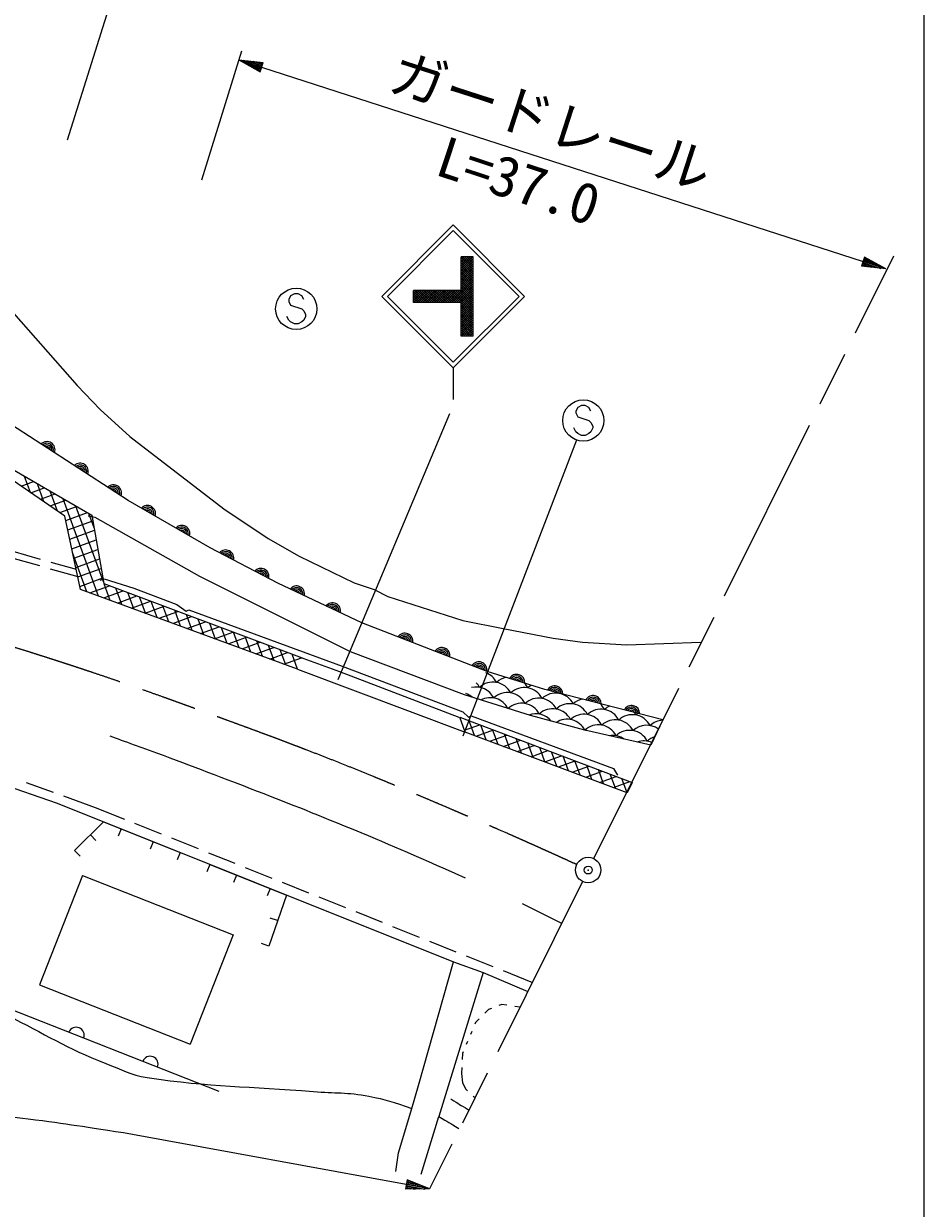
# Model space of a CAD drawing. Units: millimetres, scale not verified. Extents: x 40000 to 680000, y 20000 to 380000.
# Drawn here: x 522262 to 579000, y 243443 to 318074 of the extents above; entities that cross this region are included whole.
import ezdxf
from ezdxf.enums import TextEntityAlignment as Align

# ---------------------------------------------------------------- set-up
doc = ezdxf.new("R2010")
doc.units = ezdxf.units.MM
doc.header["$LTSCALE"] = 1000
doc.header["$PDMODE"] = 32
doc.header["$PDSIZE"] = 500
doc.linetypes.add('CHAIN', pattern=[18.5, 12, -1.5, 3.5, -1.5])
for name, color, linetype, lineweight in [('M-BGD', 7, 'Continuous', 13), ('M-BMK', 2, 'CHAIN', 13), ('M-BMK-SRVR', 3, 'Continuous', 13), ('M-STR-HTXT', 7, 'Continuous', 13), ('M-STR-STRC', 7, 'Continuous', 13), ('M-STR-STRD', 7, 'Continuous', 13), ('M-TTL-BAND', 7, 'Continuous', 13)]:
    doc.layers.add(name, color=color, linetype=linetype, lineweight=lineweight)
doc.layers.add('M-OTRS', color=6, linetype='Continuous')
doc.styles.add('ＭＳ ゴシック', font='')
doc.styles.get('ＭＳ ゴシック').set_extended_font_data('MS Gothic')

msp = doc.modelspace()

# ---------------------------------------------------------------- linework, layer by layer
at = {"layer": 'M-BGD'}
for p, q in [((521150, 300369), (525637, 295289)), ((525637, 295289), (527076, 293765)), ((524860, 287050), (515354, 293576)), ((515354, 293576), (526554, 287106)), ((527076, 293765), (528939, 292072)), ((528939, 292072), (534866, 287500)), ((522101, 288945), (522880, 289228)), ((522689, 288541), (522321, 289552)), ((522709, 288527), (523558, 288837)), ((523540, 287957), (523129, 289084)), ((523316, 288110), (524236, 288445)), ((524391, 287372), (523938, 288617)), ((526979, 282016), (524746, 288150)), ((523924, 287693), (524914, 288053)), ((524532, 287276), (525593, 287662)), ((527290, 282918), (525555, 287683)), ((534866, 287500), (537660, 285637)), ((525833, 282438), (524860, 287050)), ((524918, 286777), (526271, 287270)), ((525043, 286184), (526615, 286757)), ((526314, 287077), (526738, 286992)), ((526694, 286309), (526363, 287216)), ((526554, 287106), (527311, 282798)), ((526738, 286992), (533342, 283267)), ((525168, 285592), (526720, 286157)), ((525293, 284999), (526826, 285556)), ((537660, 285637), (539607, 284537)), ((521521, 284427), (523252, 283933)), ((521567, 284841), (523298, 284348)), ((526242, 282287), (525345, 284751)), ((525418, 284406), (526931, 284956)), ((525543, 283813), (527037, 284356)), ((539607, 284537), (543078, 282843)), ((523925, 283740), (525663, 283244)), ((523971, 284157), (525566, 283703)), ((525668, 283220), (527142, 283756)), ((525793, 282627), (527248, 283156)), ((527076, 283013), (527330, 283097)), ((527330, 283097), (529193, 282505)), ((533342, 283267), (542824, 278525)), ((539512, 277404), (525833, 282438)), ((526428, 282219), (527659, 282667)), ((527300, 281898), (528523, 282343)), ((527311, 282798), (539798, 278113)), ((527716, 281745), (527337, 282788)), ((528454, 281473), (528076, 282510)), ((529191, 281202), (528816, 282233)), ((529193, 282505), (531902, 281489)), ((543078, 282843), (544348, 282420)), ((544348, 282420), (545195, 281997)), ((528172, 281577), (529386, 282019)), ((529045, 281256), (530250, 281695)), ((529928, 280931), (529555, 281956)), ((529917, 280935), (531114, 281371)), ((530665, 280660), (530295, 281678)), ((531403, 280388), (531034, 281401)), ((531902, 281489), (532495, 281065)), ((545195, 281997), (549936, 280473)), ((530789, 280614), (531978, 281047)), ((531662, 280293), (532842, 280723)), ((532140, 280117), (531774, 281123)), ((532495, 281065), (532664, 281150)), ((532877, 279846), (532513, 280846)), ((532664, 281150), (542316, 277594)), ((532534, 279972), (533706, 280399)), ((533614, 279574), (533253, 280569)), ((533406, 279651), (534570, 280074)), ((534352, 279303), (533992, 280291)), ((535089, 279032), (534731, 280014)), ((549936, 280473), (552476, 279965)), ((552476, 279965), (555609, 279372)), ((534279, 279330), (535434, 279750)), ((535151, 279009), (536298, 279426)), ((535826, 278760), (535471, 279737)), ((536563, 278489), (536210, 279459)), ((537301, 278218), (536950, 279182)), ((555609, 279372), (557472, 279118)), ((536023, 278688), (537162, 279102)), ((536896, 278367), (538026, 278778)), ((538038, 277946), (537689, 278904)), ((537768, 278046), (538890, 278454)), ((538775, 277675), (538429, 278627)), ((542824, 278525), (550021, 275816)), ((557472, 279118), (560266, 278949)), ((560266, 278949), (564922, 279118)), ((538640, 277725), (539754, 278130)), ((539512, 277404), (539168, 278350)), ((539607, 278187), (542147, 277255)), ((539512, 277404), (550073, 273447)), ((542147, 277255), (549682, 274377)), ((542316, 277594), (549936, 274715)), ((549936, 274715), (550275, 274377)), ((550073, 273447), (549728, 274387)), ((549728, 274387), (560588, 270279)), ((550079, 273579), (550988, 273910)), ((550275, 274377), (550444, 274461)), ((550665, 273225), (550325, 274161)), ((550444, 274461), (559419, 271159)), ((560275, 269628), (550073, 273447)), ((550762, 273189), (551849, 273584)), ((551405, 272949), (551065, 273881)), ((551627, 272865), (552709, 273259)), ((552144, 272672), (551806, 273601)), ((552883, 272395), (552546, 273321)), ((552492, 272542), (553569, 272934)), ((553622, 272118), (553287, 273041)), ((553357, 272218), (554430, 272608)), ((554362, 271842), (554027, 272761)), ((555101, 271565), (554768, 272481)), ((554222, 271894), (555290, 272283)), ((555086, 271570), (556150, 271958)), ((555840, 271288), (555508, 272200)), ((556579, 271012), (556248, 271920)), ((555951, 271247), (557011, 271632)), ((556816, 270923), (557871, 271307)), ((557318, 270735), (556989, 271640)), ((557681, 270599), (558731, 270981)), ((558058, 270458), (557729, 271360)), ((558797, 270181), (558470, 271080)), ((559419, 271159), (559673, 270736)), ((519541, 270651), (524367, 268958)), ((522423, 270268), (524116, 269657)), ((558546, 270275), (559591, 270656)), ((559536, 269905), (559210, 270800)), ((559410, 269952), (560452, 270331)), ((560275, 269628), (559951, 270520)), ((560588, 270279), (560275, 269628)), ((524367, 268958), (549344, 258967)), ((524774, 269419), (526758, 268703)), ((526758, 268703), (528602, 267965)), ((529252, 267705), (530923, 267036)), ((531573, 266776), (533244, 266108)), ((533894, 265848), (535565, 265179)), ((536215, 264919), (537886, 264250)), ((538536, 263990), (540207, 263321)), ((540857, 263061), (542528, 262392)), ((543178, 262132), (544849, 261464)), ((545499, 261203), (547171, 260535)), ((547820, 260275), (549492, 259606)), ((550141, 259346), (551813, 258677)), ((547142, 251178), (549344, 258967)), ((551206, 258290), (548412, 249231)), ((549344, 258967), (551206, 258290)), ((551206, 258290), (554020, 257102)), ((552463, 258417), (554307, 257679)), ((534580, 250806), (516568, 257894)), ((551729, 256041), (551549, 255974)), ((552377, 256285), (552197, 256217)), ((552704, 256233), (552377, 256285)), ((553524, 256105), (553198, 256156)), ((550963, 255388), (550730, 255155)), ((551549, 255974), (551316, 255741)), ((550490, 254587), (550412, 254403)), ((550730, 255155), (550684, 255047)), ((550217, 253942), (550139, 253758)), ((549899, 253189), (549883, 252818)), ((549944, 253297), (549899, 253189)), ((549862, 252318), (549847, 251946)), ((549847, 251946), (549909, 251356)), ((546719, 249739), (547142, 251178)), ((549909, 251356), (550106, 250941)), ((550106, 250941), (550214, 250844)), ((550586, 250511), (550695, 250414)), ((545872, 246945), (546719, 249739)), ((547312, 245590), (548412, 249231)), ((545703, 245759), (545872, 246945))]:
    msp.add_line(p, q, dxfattribs=at)
for points in [[(534005, 285047), (528847, 288041), (521083, 293077), (515825, 296423)], [(543571, 280331), (538269, 282819), (534005, 285047)], [(562524, 274227), (555086, 276128), (551470, 277272), (543571, 280331)]]:
    msp.add_lwpolyline(points, dxfattribs=at)
for centre, radius, start, end in [((523722, 291231), 512, 339.71242, 134.35165), ((523722, 291231), 410, 342.95771, 131.10635), ((523722, 291231), 308, 348.49216, 125.57191), ((523722, 291231), 205, 0.31542, 113.74864), ((525819, 289871), 512, 339.71242, 134.35165), ((525819, 289871), 410, 342.95771, 131.10635), ((525819, 289871), 308, 348.49216, 125.57191), ((525819, 289871), 205, 0.31542, 113.74864), ((527917, 288511), 512, 339.71242, 134.35165), ((527917, 288511), 410, 342.95771, 131.10635), ((527917, 288511), 308, 348.49216, 125.57191), ((527917, 288511), 205, 0.31542, 113.74864), ((530057, 287209), 512, 342.54933, 137.18857), ((530057, 287209), 410, 345.79463, 133.94327), ((530057, 287209), 308, 351.32908, 128.40882), ((530057, 287209), 205, 3.15234, 116.58556), ((532219, 285954), 512, 342.54933, 137.18857), ((532219, 285954), 410, 345.79463, 133.94327), ((532219, 285954), 308, 351.32908, 128.40882), ((532219, 285954), 205, 3.15234, 116.58556), ((534988, 284407), 512, 345.08893, 139.72816), ((534988, 284407), 410, 348.33423, 136.48287), ((534988, 284407), 308, 353.86867, 130.94842), ((534988, 284407), 205, 5.69194, 119.12516), ((537204, 283249), 512, 345.08893, 139.72816), ((537204, 283249), 410, 348.33423, 136.48287), ((537204, 283249), 308, 353.86867, 130.94842), ((537204, 283249), 205, 5.69194, 119.12516), ((539450, 282141), 512, 347.53843, 142.17766), ((539450, 282141), 410, 350.78372, 138.93236), ((539450, 282141), 308, 356.31817, 133.39792), ((539450, 282141), 205, 8.14143, 121.57465), ((541713, 281079), 512, 347.53843, 142.17766), ((541713, 281079), 410, 350.78372, 138.93236), ((541713, 281079), 308, 356.31817, 133.39792), ((541713, 281079), 205, 8.14143, 121.57465), ((546272, 279164), 512, 351.50968, 146.14892), ((546272, 279164), 410, 354.75498, 142.90362), ((546272, 279164), 308, 0.28943, 137.36917), ((546272, 279164), 205, 12.11269, 125.54591), ((548603, 278261), 512, 351.50968, 146.14892), ((548603, 278261), 410, 354.75498, 142.90362), ((548603, 278261), 308, 0.28943, 137.36917), ((548603, 278261), 205, 12.11269, 125.54591), ((550934, 277359), 512, 351.50968, 146.14892), ((550934, 277359), 410, 354.75498, 142.90362), ((550934, 277359), 308, 0.28943, 137.36917), ((550934, 277359), 205, 12.11269, 125.54591), ((550934, 276013), 1250, 26.8699, 69.03451), ((552903, 275666), 1250, 100.91598, 133.1301), ((553314, 276571), 512, 355.12639, 149.76562), ((553314, 276571), 410, 358.37169, 146.52033), ((550760, 275028), 1250, 26.8699, 103.38404), ((549862, 275694), 1250, 26.8699, 43.37425), ((551832, 275347), 1250, 26.8699, 133.1301), ((553801, 275000), 1250, 26.8699, 133.1301), ((553314, 276571), 308, 3.90614, 140.98588), ((553314, 276571), 205, 15.7294, 129.16262), ((552903, 275666), 1250, 26.8699, 43.97604), ((554873, 275319), 1250, 120.47685, 133.1301), ((555714, 275851), 512, 358.34516, 152.98439), ((555714, 275851), 410, 1.59046, 149.7391), ((555714, 275851), 308, 7.1249, 144.20465), ((549688, 274710), 1250, 48.08867, 69.83871), ((551658, 274362), 1250, 27.07222, 117.93068), ((552730, 274681), 1250, 26.8699, 133.1301), ((554699, 274334), 1250, 26.8699, 133.1301), ((555771, 274653), 1250, 26.8699, 133.1301), ((555714, 275851), 205, 18.94817, 132.38139), ((554873, 275319), 1250, 26.8699, 27.69327), ((556842, 274971), 1250, 132.39696, 133.1301), ((557740, 274305), 1250, 103.17413, 133.1301), ((558136, 275232), 512, 358.34516, 152.98439), ((558136, 275232), 410, 1.59046, 149.7391), ((558136, 275232), 308, 7.1249, 144.20465), ((558136, 275232), 205, 18.94817, 132.38139), ((553628, 274015), 1250, 26.8699, 132.96429), ((552556, 273696), 1250, 66.2052, 78.7977), ((555597, 273668), 1250, 26.8699, 133.1301), ((556669, 273986), 1250, 26.8699, 133.1301), ((558638, 273639), 1250, 26.8699, 133.1301), ((557740, 274305), 1250, 26.8699, 48.15543), ((559710, 273958), 1250, 115.66975, 133.1301), ((560558, 274613), 512, 358.34516, 152.98439), ((560558, 274613), 410, 1.59046, 149.7391), ((560558, 274613), 308, 7.1249, 144.20465), ((560558, 274613), 205, 18.94817, 132.38139), ((559710, 273958), 1250, 26.8699, 35.65981), ((554526, 273349), 1250, 38.83221, 110.76538), ((556495, 273002), 1250, 26.8699, 123.10378), ((557567, 273320), 1250, 26.8699, 133.1301), ((558465, 272654), 1250, 26.8699, 133.1301), ((559536, 272973), 1250, 26.8699, 133.1301), ((560608, 273292), 1250, 26.8699, 133.1301), ((561680, 273611), 1250, 125.49596, 133.1301), ((562578, 272945), 1250, 93.22641, 133.1301), ((557393, 272336), 1250, 74.45037, 80), ((559363, 271988), 1250, 54.35242, 100.09795), ((560434, 272307), 1250, 26.8699, 133.1301), ((561506, 272626), 1250, 53.75509, 133.1301), ((561332, 271641), 1250, 65.80013, 109.66952), ((562404, 271960), 1250, 108.02787, 133.1301), ((525574, 254350), 500, 338.52102, 158.52102), ((530227, 252519), 500, 338.52102, 158.52102)]:
    msp.add_arc(centre, radius, start, end, dxfattribs=at)
msp.add_open_spline([(515223, 256089), (515575, 256345), (515687, 256430), (516014, 256600), (516307, 256753), (516469, 256870), (516794, 256932), (517428, 257052), (517830, 257160), (518445, 256966), (519589, 256606), (520123, 256140), (521201, 255613), (523637, 254421), (524905, 253530), (527441, 252569), (528444, 252190), (528980, 251848), (530040, 251686), (534097, 251065), (536422, 251149), (540512, 250801), (541878, 250685), (542665, 250769), (544010, 250501), (545088, 250286), (545495, 250164), (546719, 249739)], degree=3, knots=[0, 0, 0, 0, 1, 1, 1, 2, 2, 2, 3, 3, 3, 4, 4, 4, 5, 5, 5, 6, 6, 6, 7, 7, 7, 8, 8, 8, 9, 9, 9, 9], dxfattribs=at)
for points in [[(549174, 250331), (549725, 249993), (549725, 249993), (550275, 249654)], [(548412, 249231), (549047, 248850), (549047, 248850), (549682, 248469)]]:
    msp.add_open_spline(points, degree=3, dxfattribs=at)
at = {"layer": 'M-BMK'}
for p, q in [((558182, 265471), (577074, 303447)), ((557469, 264039), (547836, 244664))]:
    msp.add_line(p, q, dxfattribs=at)
msp.add_open_spline([(462646, 291595), (465191, 291272), (465831, 291189), (467872, 290923), (470713, 290554), (472307, 290369), (475141, 289956), (476938, 289694), (477938, 289507), (479727, 289198), (482435, 288730), (483950, 288452), (486649, 287930), (489016, 287471), (490337, 287184), (492692, 286667), (495743, 285998), (497446, 285596), (500482, 284858), (503141, 284213), (504622, 283817), (507258, 283084), (513279, 281410), (516630, 280395), (522589, 278513), (527509, 276959), (530230, 275973), (535076, 274202), (540654, 272164), (543746, 270926), (549207, 268592), (552308, 267266), (553321, 266832), (557108, 265108)], degree=3, knots=[0, 0, 0, 0, 1, 1, 1, 2, 2, 2, 3, 3, 3, 4, 4, 4, 5, 5, 5, 6, 6, 6, 7, 7, 7, 8, 8, 8, 9, 9, 9, 10, 10, 10, 11, 11, 11, 11], dxfattribs=at)
at = {"layer": 'M-BMK-SRVR'}
msp.add_circle((557825, 264755), 800, dxfattribs=at)
at = {"layer": 'M-OTRS'}
msp.add_point((557825, 264755), dxfattribs=at)
at = {"layer": 'M-STR-HTXT'}
for p, q in [((525022, 310755), (527614, 318973)), ((533476, 308245), (535995, 316361)), ((535820, 315797), (537155, 315050)), ((535820, 315797), (537339, 315621)), ((535820, 315797), (537247, 315336)), ((537265, 315393), (536124, 315762)), ((536428, 315727), (537284, 315450)), ((537302, 315507), (536731, 315692)), ((537229, 315279), (536087, 315648)), ((536354, 315498), (537210, 315222)), ((537192, 315164), (536621, 315349)), ((536888, 315200), (537173, 315107)), ((537035, 315656), (537321, 315564)), ((537155, 315050), (537339, 315621)), ((537247, 315336), (575141, 303082)), ((575233, 303367), (575049, 302796)), ((575123, 303025), (576264, 302655)), ((576568, 302620), (575141, 303082)), ((575160, 303139), (576301, 302770)), ((576034, 302919), (575178, 303196)), ((575196, 303253), (575767, 303068)), ((575500, 303218), (575215, 303310)), ((576568, 302620), (575233, 303367)), ((576568, 302620), (575049, 302796)), ((575353, 302761), (575067, 302853)), ((575086, 302911), (575657, 302726)), ((575961, 302691), (575104, 302968)), ((546360, 244935), (529126, 248103)), ((546414, 245230), (546306, 244640)), ((547224, 244654), (546339, 244817)), ((546349, 244876), (547530, 244659)), ((547836, 244664), (546360, 244935)), ((546371, 244994), (547551, 244777)), ((547267, 244890), (546382, 245053)), ((546393, 245112), (546983, 245004)), ((546699, 245117), (546404, 245171)), ((547836, 244664), (546414, 245230)), ((547836, 244664), (546306, 244640)), ((546612, 244645), (546317, 244699)), ((546328, 244758), (546918, 244650))]:
    msp.add_line(p, q, dxfattribs=at)
msp.add_open_spline([(529126, 248103), (525948, 248593), (525121, 248728), (522545, 249060), (520595, 249312), (519501, 249444), (517545, 249653), (515212, 249902), (513905, 250051), (511565, 250238), (509605, 250393), (508505, 250472), (506540, 250540), (505065, 250592), (504238, 250582), (502763, 250595), (499900, 250619), (498982, 250592), (495433, 250542)], degree=3, knots=[0, 0, 0, 0, 1, 1, 1, 2, 2, 2, 3, 3, 3, 4, 4, 4, 5, 5, 5, 6, 6, 6, 6], dxfattribs=at)
at = {"layer": 'M-STR-STRC'}
for p, q in [((544821, 300892), (549321, 305392)), ((553821, 300891), (549321, 305392)), ((545174, 300892), (549321, 305038)), ((553468, 300891), (549321, 305038)), ((550570, 303391), (549820, 303391)), ((549820, 301266), (549820, 303391)), ((549820, 302649), (550562, 303391)), ((549820, 302790), (550421, 303391)), ((549820, 302932), (550279, 303391)), ((549820, 303073), (550138, 303391)), ((549820, 303215), (549996, 303391)), ((549820, 303356), (549855, 303391)), ((550570, 302567), (549820, 303317)), ((549820, 302508), (550570, 303258)), ((550570, 302425), (549820, 303175)), ((549820, 302366), (550570, 303116)), ((550570, 302284), (549820, 303034)), ((550570, 302708), (549887, 303391)), ((550570, 302850), (550029, 303391)), ((550570, 302991), (550170, 303391)), ((550570, 303132), (550312, 303391)), ((550570, 303274), (550453, 303391)), ((550570, 298391), (550570, 303391)), ((549820, 302225), (550570, 302975)), ((550570, 302142), (549820, 302892)), ((549820, 302083), (550570, 302833)), ((550570, 302001), (549820, 302751)), ((549820, 301942), (550570, 302692)), ((550570, 301860), (549820, 302610)), ((549820, 301801), (550570, 302551)), ((550570, 301718), (549820, 302468)), ((549820, 301659), (550570, 302409)), ((550570, 301577), (549820, 302327)), ((549820, 301518), (550570, 302268)), ((549101, 300516), (550570, 301985)), ((549243, 300516), (550570, 301843)), ((549384, 300516), (550570, 301702)), ((549526, 300516), (550570, 301561)), ((550570, 301435), (549820, 302185)), ((549820, 301376), (550570, 302126)), ((550570, 301294), (549820, 302044)), ((550570, 301153), (549820, 301903)), ((550570, 301011), (549820, 301761)), ((550570, 300870), (549820, 301620)), ((539078, 300935), (538959, 300699)), ((539314, 301053), (539078, 300935)), ((539550, 301053), (539314, 301053)), ((539787, 300935), (539550, 301053)), ((539905, 300699), (539787, 300935)), ((544821, 300892), (549321, 296391)), ((545174, 300892), (549321, 296745)), ((546820, 300516), (546820, 301266)), ((549820, 301266), (546820, 301266)), ((546820, 300639), (547447, 301266)), ((546820, 300780), (547306, 301266)), ((546820, 300922), (547164, 301266)), ((546820, 301063), (547023, 301266)), ((546820, 301205), (546881, 301266)), ((547530, 300516), (546820, 301226)), ((547389, 300516), (546820, 301084)), ((547247, 300516), (546820, 300943)), ((547106, 300516), (546820, 300801)), ((546839, 300516), (547589, 301266)), ((547671, 300516), (546921, 301266)), ((546980, 300516), (547730, 301266)), ((547813, 300516), (547063, 301266)), ((547121, 300516), (547871, 301266)), ((547954, 300516), (547204, 301266)), ((547263, 300516), (548013, 301266)), ((548096, 300516), (547346, 301266)), ((547404, 300516), (548154, 301266)), ((548237, 300516), (547487, 301266)), ((547546, 300516), (548296, 301266)), ((548378, 300516), (547628, 301266)), ((547687, 300516), (548437, 301266)), ((548520, 300516), (547770, 301266)), ((547828, 300516), (548578, 301266)), ((548661, 300516), (547911, 301266)), ((547970, 300516), (548720, 301266)), ((548803, 300516), (548053, 301266)), ((548111, 300516), (548861, 301266)), ((548944, 300516), (548194, 301266)), ((548253, 300516), (549003, 301266)), ((549086, 300516), (548336, 301266)), ((548394, 300516), (549144, 301266)), ((549227, 300516), (548477, 301266)), ((548536, 300516), (549286, 301266)), ((549368, 300516), (548618, 301266)), ((548677, 300516), (549427, 301266)), ((549510, 300516), (548760, 301266)), ((548818, 300516), (549568, 301266)), ((549651, 300516), (548901, 301266)), ((548960, 300516), (549710, 301266)), ((549793, 300516), (549043, 301266)), ((550570, 299880), (549184, 301266)), ((549321, 296745), (553468, 300891)), ((549321, 296391), (553821, 300891)), ((550570, 300021), (549326, 301266)), ((550570, 300163), (549467, 301266)), ((550570, 300304), (549608, 301266)), ((549667, 300516), (550570, 301419)), ((550570, 300445), (549750, 301266)), ((549808, 300516), (550570, 301278)), ((550570, 300728), (549820, 301478)), ((550570, 300587), (549820, 301337)), ((549820, 300386), (550570, 301136)), ((549820, 300245), (550570, 300995)), ((549820, 300103), (550570, 300853)), ((538959, 300699), (538959, 300581)), ((538959, 300581), (539078, 300344)), ((539078, 300344), (539787, 300108)), ((539787, 300108), (539905, 299990)), ((546964, 300516), (546820, 300660)), ((546823, 300516), (546820, 300518)), ((549820, 300516), (546820, 300516)), ((549820, 299962), (550570, 300712)), ((549820, 299821), (550570, 300571)), ((549820, 298391), (549820, 300516)), ((550570, 299738), (549820, 300488)), ((549820, 299679), (550570, 300429)), ((550570, 299597), (549820, 300347)), ((549820, 299538), (550570, 300288)), ((550570, 299455), (549820, 300205)), ((549820, 299396), (550570, 300146)), ((550570, 299314), (549820, 300064)), ((538959, 299399), (538841, 299635)), ((539078, 299281), (538959, 299399)), ((539314, 299162), (539078, 299281)), ((539787, 299281), (539550, 299162)), ((539905, 299399), (539787, 299281)), ((539905, 299990), (540023, 299753)), ((540023, 299635), (539905, 299399)), ((540023, 299753), (540023, 299635)), ((549820, 299255), (550570, 300005)), ((550570, 299173), (549820, 299923)), ((549820, 299114), (550570, 299864)), ((550570, 299031), (549820, 299781)), ((549820, 298972), (550570, 299722)), ((550570, 298890), (549820, 299640)), ((549820, 298831), (550570, 299581)), ((550570, 298748), (549820, 299498)), ((549820, 298689), (550570, 299439)), ((550570, 298607), (549820, 299357)), ((549820, 298548), (550570, 299298)), ((539550, 299162), (539314, 299162)), ((550570, 298466), (549820, 299216)), ((549820, 298406), (550570, 299156)), ((550503, 298391), (549820, 299074)), ((550362, 298391), (549820, 298933)), ((550221, 298391), (549820, 298791)), ((550079, 298391), (549820, 298650)), ((549946, 298391), (550570, 299015)), ((550088, 298391), (550570, 298874)), ((550229, 298391), (550570, 298732)), ((550370, 298391), (550570, 298591)), ((549938, 298391), (549820, 298508)), ((550570, 298391), (549820, 298391)), ((550512, 298391), (550570, 298449)), ((542071, 276760), (549108, 293509)), ((557162, 293903), (557044, 293666)), ((557044, 293666), (557044, 293548)), ((557044, 293548), (557162, 293312)), ((557399, 294021), (557162, 293903)), ((557162, 293312), (557871, 293075)), ((557635, 294021), (557399, 294021)), ((557871, 293903), (557635, 294021)), ((557989, 293666), (557871, 293903)), ((557044, 292366), (556926, 292603)), ((557871, 293075), (557989, 292957)), ((557989, 292957), (558108, 292721)), ((558108, 292603), (557989, 292366)), ((558108, 292721), (558108, 292603)), ((557094, 291846), (549930, 273191)), ((557162, 292248), (557044, 292366)), ((557399, 292130), (557162, 292248)), ((557635, 292130), (557399, 292130)), ((557871, 292248), (557635, 292130)), ((557989, 292366), (557871, 292248))]:
    msp.add_line(p, q, dxfattribs=at)
for centre in [(539432, 300108), (557517, 293075)]:
    msp.add_circle(centre, 1300, dxfattribs=at)
at = {"layer": 'M-STR-STRD'}
for p, q in [((549321, 296391), (549321, 294391)), ((554188, 274484), (550033, 275794)), ((557610, 273567), (554188, 274484)), ((562524, 274227), (561771, 272623)), ((561771, 272623), (557610, 273567)), ((525471, 265986), (527298, 267786)), ((527298, 267786), (532125, 265855)), ((528402, 267344), (528217, 266880)), ((526465, 266965), (526815, 266608)), ((530410, 266541), (530224, 266077)), ((525471, 265986), (525822, 265630)), ((532125, 265855), (531939, 265390)), ((533982, 265112), (533796, 264648)), ((533982, 265112), (538810, 263181)), ((525967, 264404), (523258, 257518)), ((525967, 264404), (535459, 260670)), ((535674, 264435), (535488, 263971)), ((537782, 263592), (537596, 263128)), ((538810, 263181), (537708, 259964)), ((556171, 261393), (553683, 262630)), ((538258, 261569), (537785, 261731)), ((535459, 260670), (532750, 253783)), ((537708, 259964), (537235, 260126)), ((523258, 257518), (532750, 253783))]:
    msp.add_line(p, q, dxfattribs=at)
msp.add_open_spline([(550097, 264244), (546429, 265861), (545473, 266291), (542476, 267522), (539997, 268540), (538601, 269092), (536100, 270052), (533426, 271079), (531929, 271658), (529235, 272631), (528648, 272843), (528163, 273017), (527699, 273182)], degree=3, knots=[0, 0, 0, 0, 1, 1, 1, 2, 2, 2, 3, 3, 3, 4, 4, 4, 4], dxfattribs=at)
at = {"layer": 'M-TTL-BAND'}
msp.add_line((579000, 20000), (579000, 370000), dxfattribs=at)

# ---------------------------------------------------------------- texts
at = {"layer": 'M-STR-HTXT', "style": 'ＭＳ ゴシック'}
for s, rotation, p in [('ガードレール', 342.08, (544880, 313198)), ('L=37.0', 341.758, (547831, 307862))]:
    msp.add_text(s, height=2566, rotation=rotation, dxfattribs=at).set_placement(p, align=Align.BOTTOM_LEFT)

doc.saveas('drawing.dxf')
